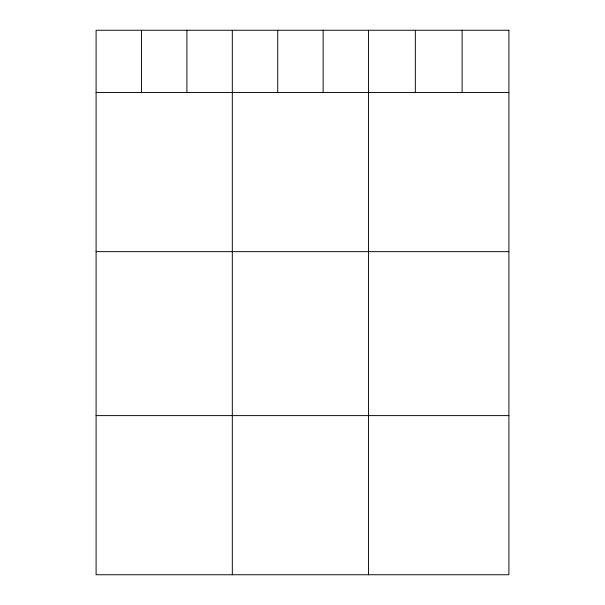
<?xml version="1.0" encoding="UTF-8"?>
<svg xmlns="http://www.w3.org/2000/svg" width="605" height="605" viewBox="0 0 605 605"><rect width="100%" height="100%" fill="white"/><g stroke="black" fill="none" stroke-linecap="round" stroke-linejoin="round"><path stroke-width="0.91" d="M96.097 92.52L508.903 92.52M96.097 251.657L508.903 251.657M96.097 415.612L508.903 415.612M462.114 30.25L462.114 92.52M415.333 30.25L415.333 92.52M368.551 30.25L368.551 574.75M323.138 30.25L323.138 92.52M277.733 30.25L277.733 92.52M232.32 30.25L232.32 574.75M186.915 30.25L186.915 92.52M141.51 30.25L141.51 92.52M508.903 30.25L96.097 30.25L96.097 574.75L508.903 574.75L508.903 30.25"/></g></svg>
